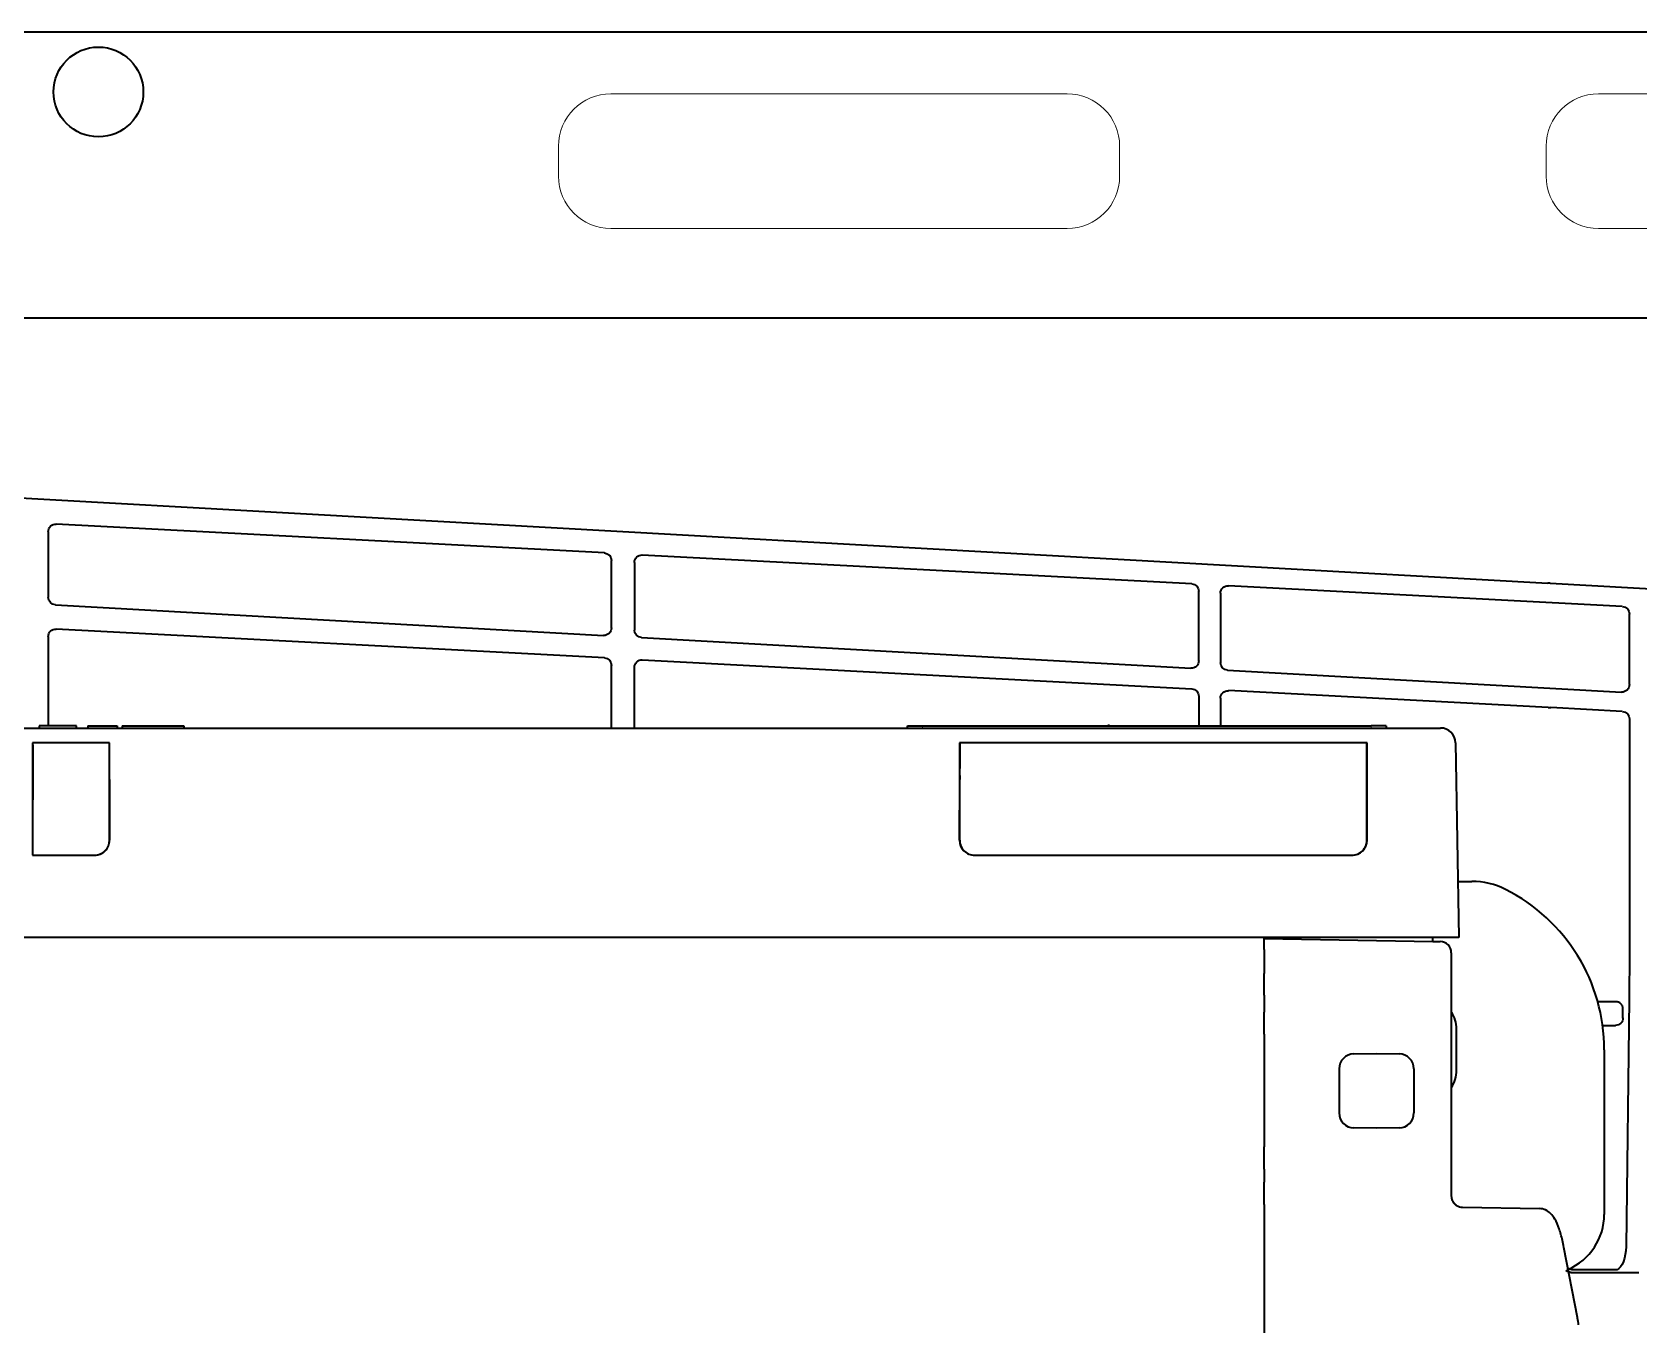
# Model space of a CAD drawing. Extents: x 5997 to 10491, y -672 to 3220.
# Drawn here: x 8497.3 to 8712, y 2988.8 to 3161.5 of the extents above; entities that cross this region are included whole.
import ezdxf

# ---------------------------------------------------------------- set-up
doc = ezdxf.new("R2010")
doc.units = 0
doc.header["$LTSCALE"] = 5
doc.layers.get('0').update_dxf_attribs({"linetype": 'CONTINUOUS', "lineweight": 0})
doc.layers.add('1', color=7, linetype='CONTINUOUS', true_color=0xffffff)

msp = doc.modelspace()

# ---------------------------------------------------------------- linework, layer by layer
for p, q in [((8635.64, 3153.28), (8574.64, 3153.28)), ((8767.64, 3153.28), (8706.64, 3153.28)), ((8567.64, 3146.28), (8567.64, 3142.28)), ((8642.64, 3142.28), (8642.64, 3146.28)), ((8699.64, 3146.28), (8699.64, 3142.28)), ((8574.64, 3135.28), (8635.64, 3135.28)), ((8706.64, 3135.28), (8767.64, 3135.28))]:
    msp.add_line(p, q)
for centre, start, end in [((8574.64, 3146.28), 90, 180), ((8635.64, 3146.28), 0, 90), ((8706.64, 3146.28), 90, 180), ((8574.64, 3142.28), 180, 270), ((8635.64, 3142.28), 270, 0), ((8706.64, 3142.28), 180, 270)]:
    msp.add_arc(centre, 7, start, end)
at = {"layer": '1', "color": 7, "linetype": 'Continuous', "lineweight": 35}
for p, q in [((9230.14, 3161.53), (8376.14, 3161.53)), ((9178.12, 3123.28), (8428.03, 3123.28)), ((8415.47, 3103.74), (8699.86, 3087.89)), ((8573.77, 3091.92), (8500.49, 3095.77)), ((8499.44, 3094.77), (8499.44, 3085.98)), ((8574.71, 3081.9), (8574.71, 3090.92)), ((8577.78, 3090.66), (8577.78, 3081.62)), ((8652.28, 3087.8), (8578.83, 3091.65)), ((8653.22, 3077.52), (8653.22, 3086.8)), ((8656.12, 3086.54), (8656.12, 3077.25)), ((8709.83, 3084.76), (8657.17, 3087.54)), ((8700.19, 3087.87), (8803.03, 3082.3)), ((8500.38, 3084.99), (8573.66, 3080.9)), ((8710.78, 3074.33), (8710.78, 3083.76)), ((8499.44, 3080.75), (8499.44, 3068.83)), ((8573.77, 3077.9), (8500.49, 3081.75)), ((8578.72, 3080.62), (8652.17, 3076.52)), ((8578.83, 3077.63), (8652.28, 3073.78)), ((8574.71, 3068.53), (8574.71, 3076.91)), ((8577.78, 3068.53), (8577.78, 3076.64)), ((8657.07, 3076.25), (8709.73, 3073.33)), ((8699.94, 3071.27), (8657.17, 3073.52)), ((8653.22, 3072.78), (8653.22, 3068.83)), ((8656.12, 3072.52), (8656.12, 3068.83)), ((8709.83, 3070.74), (8700.26, 3071.26)), ((8710.78, 3069.74), (8710.78, 3039.87)), ((8443.43, 3068.53), (8685.52, 3068.53)), ((8498.22, 3068.83), (8498.22, 3068.53)), ((8503.22, 3068.83), (8498.22, 3068.83)), ((8503.22, 3068.53), (8503.22, 3068.83)), ((8504.72, 3068.83), (8508.63, 3068.83)), ((8504.72, 3068.83), (8504.72, 3068.53)), ((8508.63, 3068.83), (8508.63, 3068.53)), ((8509.31, 3068.83), (8517.55, 3068.83)), ((8509.31, 3068.83), (8509.31, 3068.53)), ((8517.55, 3068.83), (8517.55, 3068.53)), ((8614.27, 3068.83), (8616.27, 3068.83)), ((8614.27, 3068.53), (8614.27, 3068.83)), ((8616.27, 3068.83), (8676.27, 3068.83)), ((8641.19, 3068.83), (8641.19, 3068.98)), ((8678.27, 3068.83), (8676.27, 3068.83)), ((8678.27, 3068.83), (8678.27, 3068.53)), ((8497.34, 3066.53), (8497.33, 3051.53)), ((8507.62, 3066.53), (8497.34, 3066.53)), ((8497.35, 3066.28), (8497.34, 3051.53)), ((8507.63, 3053.53), (8507.62, 3066.53)), ((8621.24, 3066.53), (8621.23, 3053.53)), ((8675.71, 3066.53), (8621.24, 3066.53)), ((8621.28, 3066.28), (8621.27, 3063.1)), ((8675.68, 3053.53), (8675.67, 3066.28)), ((8675.71, 3053.53), (8675.71, 3066.53)), ((8687.52, 3066.56), (8687.97, 3040.53)), ((8507.61, 3061.63), (8507.62, 3053.53)), ((8621.25, 3053.53), (8621.26, 3061.63)), ((8621.23, 3053.53), (8621.25, 3053.53)), ((8675.68, 3053.53), (8675.71, 3053.53)), ((8497.33, 3051.53), (8505.62, 3051.53)), ((8623.23, 3051.53), (8673.71, 3051.53)), ((8687.84, 3048.03), (8689.73, 3048.03)), ((8685.97, 3040.53), (8442.97, 3040.53)), ((8661.97, 3038.91), (8661.97, 3040.41)), ((8661.97, 3040.41), (8684.52, 3040.02)), ((8684.47, 3040.53), (8684.47, 3040.02)), ((8684.52, 3040.02), (8685.5, 3040)), ((8687.97, 3040.53), (8685.97, 3040.53)), ((8661.97, 3038.91), (8661.97, 3035.74)), ((8686.97, 3038.5), (8686.97, 3035.74)), ((8661.97, 3032.81), (8661.97, 3035.74)), ((8661.97, 3032.81), (8661.97, 3030.55)), ((8686.97, 3032.62), (8686.97, 3030.35)), ((8661.97, 3027.62), (8661.97, 3030.55)), ((8708.83, 3031.95), (8706.55, 3031.95)), ((8706.57, 3031.88), (8706.57, 3031.88)), ((8709.92, 3029.77), (8709.92, 3030.99)), ((8710.74, 3032.27), (8710.33, 2999.22)), ((8687.67, 3022.78), (8687.67, 3028.28)), ((8707.2, 3028.77), (8708.92, 3028.77)), ((8708.92, 3028.77), (8708.92, 3028.77)), ((8661.97, 3027.62), (8661.97, 3012.54)), ((8686.97, 3027.62), (8686.97, 3012.54)), ((8673.94, 3024.97), (8676.97, 3025.03)), ((8676.97, 3025.03), (8680.01, 3024.97)), ((8707.42, 3025.53), (8707.42, 3003.53)), ((8671.97, 3022.97), (8671.97, 3017.08)), ((8681.97, 3022.97), (8681.97, 3017.08)), ((8676.97, 3015.03), (8673.94, 3015.08)), ((8680.01, 3015.08), (8676.97, 3015.03)), ((8661.97, 3009.59), (8661.97, 3012.54)), ((8661.97, 3009.59), (8661.97, 3007.82)), ((8686.97, 3009.84), (8686.97, 3008.06)), ((8661.97, 3004.86), (8661.97, 3007.82)), ((8661.97, 3004.86), (8661.97, 2745.24)), ((8687.71, 3004.65), (8687.74, 3004.69)), ((8688.45, 3004.5), (8698.74, 3004.32)), ((8703.82, 2989.73), (8702.02, 2999.12)), ((8708.83, 2996.12), (8703.36, 2996.12)), ((8712.04, 2995.71), (8703.36, 2995.71))]:
    msp.add_line(p, q, dxfattribs=at)
at = {"layer": '1', "color": 51, "linetype": 'Continuous', "lineweight": 13}
for p, q in [((8616.27, 3068.83), (8616.27, 3068.53)), ((8676.27, 3068.53), (8676.27, 3068.83))]:
    msp.add_line(p, q, dxfattribs=at)
at = {"layer": '1', "color": 7, "linetype": 'Continuous', "lineweight": 35}
msp.add_circle((8506.14, 3153.53), 6, dxfattribs=at)
for centre, radius, start, end in [((8685.52, 3066.53), 2, 1, 90), ((8689.73, 3038.03), 10, 63.2345, 90), ((8683.42, 3025.53), 24, 0, 63.2345), ((8685.47, 3038.5), 1.5, 0, 89), ((8683.42, 3028.28), 4.25, 0, 33.3561), ((8673.97, 3022.97), 2, 91, 180), ((8679.97, 3022.97), 2, 0, 89), ((8683.42, 3022.78), 4.25, 326.6439, 0), ((8673.97, 3017.08), 2, 180, 269), ((8679.97, 3017.08), 2, 271, 0), ((8688.47, 3006), 1.5, 240.8126, 269), ((8699.42, 3003.53), 8, 293.2873, 0)]:
    msp.add_arc(centre, radius, start, end, dxfattribs=at)
at = {"layer": '1', "color": 7, "linetype": 'Continuous', "lineweight": 35, "extrusion": (0, 0, -1)}
for centre, major_axis, ratio, start_param, end_param in [((8500.44, 3094.77), (-0.829, -0.56), 0.999069, 0.594221, 2.218099), ((8573.71, 3090.92), (-0.996, -0.091), 0.99936, 1.71631, 3.232194), ((8578.78, 3090.66), (-0.829, -0.56), 0.999069, 0.594221, 2.218099), ((8652.22, 3086.8), (-0.996, -0.091), 0.99936, 1.71631, 3.232194), ((8657.12, 3086.54), (-0.829, -0.56), 0.999069, 0.594221, 2.218099), ((8700.19, 3088.43), (10.7, -0.58), 0.052331, 1.567956, 1.598621), ((8500.44, 3085.98), (0.821, -0.571), 0.999112, 1.017308, 2.533193), ((8709.78, 3083.76), (0.947, -0.321), 0.99941, 4.440303, 5.956188), ((8573.71, 3081.9), (0.996, -0.089), 0.999321, 6.194725, 7.818603), ((8500.44, 3080.75), (-0.865, -0.501), 0.998992, 0.52525, 2.149129), ((8578.78, 3081.62), (0.821, -0.571), 0.999112, 1.017308, 2.533193), ((8573.71, 3076.9), (0.999, -0.037), 0.999278, 4.730072, 6.245957), ((8578.78, 3076.64), (-0.829, -0.56), 0.999069, 0.594221, 2.218099), ((8652.22, 3077.52), (0.996, -0.089), 0.999321, 6.194725, 7.818603), ((8657.12, 3077.25), (0.821, -0.571), 0.999112, 1.017308, 2.533193), ((8652.22, 3072.78), (-0.996, -0.091), 0.99936, 1.71631, 3.232194), ((8657.12, 3072.52), (-0.829, -0.56), 0.999069, 0.594221, 2.218099), ((8709.78, 3074.33), (0.312, -0.954), 0.996071, 5.028618, 6.652497), ((8700.26, 3070.69), (10.7, -0.58), 0.052331, 4.678883, 4.709548), ((8709.78, 3069.74), (0.947, -0.321), 0.99941, 4.440303, 5.956188), ((8710.55, 3039.87), (0, -13.25), 0.017455, 4.712389, 5.323254), ((8708.83, 3032.05), (1.9, 0), 0.052408, 1.523874, 1.570796), ((8708.92, 3029.78), (0, -1), 0.995902, 4.712389, 6.283185), ((8708.83, 2999.28), (0, -3.21), 0.466805, 4.729842, 6.08457), ((8703.37, 2997.71), (1.49, -1.34), 0.998167, 1.277273, 1.427042)]:
    msp.add_ellipse(centre, major_axis=major_axis, ratio=ratio, start_param=start_param, end_param=end_param, dxfattribs=at)
at = {"layer": '1', "color": 7, "linetype": 'Continuous', "lineweight": 35}
for centre, major_axis, ratio, start_param, end_param in [((8621.28, 3066.28), (0, -0.25), 0.034921, 3.141593, 4.694936), ((8675.66, 3066.28), (0, -0.25), 0.034921, 1.58825, 3.141593), ((8621.17, 3063.15), (0, -3), 0.034921, 1.247894, 1.553343), ((8621.33, 3061.56), (0, -2), 0.034921, 4.389487, 4.677482), ((8505.62, 3053.53), (1.91, -0.6), 0.998143, 5.018061, 6.588858), ((8505.62, 3053.53), (1.7, -1.05), 0.998638, 5.292522, 6.837125), ((8623.23, 3053.53), (-1.9, -0.63), 0.998478, 5.96117, 7.531966), ((8623.26, 3053.53), (-1.7, -1.05), 0.998638, 5.729245, 7.300042), ((8673.68, 3053.53), (1.85, -0.77), 0.999139, 5.10524, 6.676037), ((8673.71, 3053.53), (1.9, -0.63), 0.998478, 5.034405, 6.605201)]:
    msp.add_ellipse(centre, major_axis=major_axis, ratio=ratio, start_param=start_param, end_param=end_param, dxfattribs=at)
for points, degree, knots in [([(8686.97, 3035.74), (8686.97, 3034.92), (8686.97, 3034.2), (8686.97, 3032.99), (8686.97, 3032.62)], 2, [0, 0, 0, 0.5, 0.5, 1, 1, 1]), ([(8709.92, 3030.99), (8709.92, 3031), (8709.92, 3031.02), (8709.92, 3031.06), (8709.92, 3031.08), (8709.91, 3031.13), (8709.91, 3031.16), (8709.9, 3031.21), (8709.89, 3031.23), (8709.88, 3031.26), (8709.88, 3031.28), (8709.86, 3031.32), (8709.85, 3031.35), (8709.83, 3031.41), (8709.81, 3031.44), (8709.78, 3031.49), (8709.77, 3031.51), (8709.73, 3031.56), (8709.71, 3031.58), (8709.67, 3031.63), (8709.65, 3031.65), (8709.61, 3031.69), (8709.59, 3031.71), (8709.54, 3031.75), (8709.52, 3031.77), (8709.44, 3031.82), (8709.39, 3031.85), (8709.31, 3031.88), (8709.3, 3031.88), (8709.26, 3031.89), (8709.25, 3031.9), (8709.2, 3031.91), (8709.17, 3031.92), (8709.1, 3031.94), (8709.07, 3031.94), (8709, 3031.95), (8708.96, 3031.95), (8708.92, 3031.95)], 3, [0, 0, 0, 0, 0.03125, 0.03125, 0.0625, 0.0625, 0.125, 0.125, 0.15625, 0.15625, 0.1875, 0.1875, 0.25, 0.25, 0.3125, 0.3125, 0.375, 0.375, 0.4375, 0.4375, 0.5, 0.5, 0.5625, 0.5625, 0.625, 0.625, 0.75, 0.75, 0.78125, 0.78125, 0.8125, 0.8125, 0.875, 0.875, 0.9375, 0.9375, 1, 1, 1, 1]), ([(8686.97, 3006), (8686.97, 3006), (8686.97, 3006), (8686.97, 3005.96), (8686.98, 3005.86), (8687, 3005.72), (8687.02, 3005.62), (8687.03, 3005.57)], 3, [0, 0, 0, 0, 0.000025, 0.000025, 0.33335, 0.666675, 1, 1, 1, 1]), ([(8687.03, 3005.57), (8687.04, 3005.57), (8687.04, 3005.56), (8687.05, 3005.54), (8687.05, 3005.52), (8687.06, 3005.51), (8687.06, 3005.49), (8687.07, 3005.47), (8687.08, 3005.45), (8687.08, 3005.44), (8687.09, 3005.42), (8687.1, 3005.4), (8687.1, 3005.39), (8687.11, 3005.37), (8687.12, 3005.35), (8687.13, 3005.33), (8687.14, 3005.32), (8687.15, 3005.3), (8687.16, 3005.28), (8687.16, 3005.27), (8687.17, 3005.25), (8687.18, 3005.23), (8687.19, 3005.22), (8687.2, 3005.2), (8687.21, 3005.18), (8687.23, 3005.17), (8687.24, 3005.15), (8687.25, 3005.13), (8687.26, 3005.12), (8687.27, 3005.1), (8687.28, 3005.09), (8687.3, 3005.07), (8687.31, 3005.06), (8687.32, 3005.04), (8687.33, 3005.02), (8687.35, 3005.01), (8687.36, 3004.99), (8687.37, 3004.98), (8687.39, 3004.96), (8687.4, 3004.95), (8687.42, 3004.93), (8687.43, 3004.92), (8687.45, 3004.91), (8687.46, 3004.89), (8687.48, 3004.88), (8687.49, 3004.86), (8687.51, 3004.85), (8687.53, 3004.84), (8687.54, 3004.82), (8687.56, 3004.81), (8687.58, 3004.8), (8687.59, 3004.78), (8687.61, 3004.77), (8687.63, 3004.76), (8687.65, 3004.75), (8687.67, 3004.74), (8687.68, 3004.72), (8687.7, 3004.71), (8687.72, 3004.7), (8687.74, 3004.69), (8687.74, 3004.69)], 3, [0, 0, 0, 0, 0.015471, 0.031003, 0.046598, 0.062255, 0.077974, 0.093755, 0.109598, 0.125503, 0.141471, 0.1575, 0.173591, 0.189745, 0.20596, 0.222238, 0.238578, 0.25498, 0.271444, 0.28797, 0.304558, 0.321209, 0.337921, 0.354696, 0.371533, 0.388432, 0.405393, 0.422416, 0.439502, 0.456649, 0.473859, 0.491131, 0.508465, 0.525861, 0.54332, 0.56084, 0.578423, 0.596068, 0.613775, 0.631545, 0.649376, 0.66727, 0.685226, 0.703245, 0.721325, 0.739468, 0.757673, 0.77594, 0.794269, 0.812661, 0.831115, 0.849631, 0.868209, 0.886849, 0.905552, 0.924317, 0.943145, 0.962034, 0.980986, 1, 1, 1, 1]), ([(8702.02, 2999.12), (8701.96, 2999.44), (8701.77, 3000.35), (8701.39, 3001.68), (8700.9, 3002.82), (8700.34, 3003.61), (8699.63, 3004.17), (8699.05, 3004.29), (8698.74, 3004.32)], 3, [0, 0, 0, 0, 0.11439, 0.340211, 0.575406, 0.741928, 0.873905, 1, 1, 1, 1]), ([(8703.36, 2996.12), (8703.31, 2996.12), (8703.25, 2996.12), (8703.13, 2996.13), (8703.07, 2996.14), (8702.96, 2996.16), (8702.9, 2996.17), (8702.82, 2996.2), (8702.79, 2996.21), (8702.74, 2996.23), (8702.71, 2996.24), (8702.68, 2996.26)], 3, [0, 0, 0, 0, 0.25, 0.25, 0.5, 0.5, 0.75, 0.75, 0.875, 0.875, 1, 1, 1, 1]), ([(8709.13, 2996.13), (8709.08, 2996.12), (8709.03, 2996.12), (8708.93, 2996.12), (8708.88, 2996.12), (8708.83, 2996.12)], 3, [0, 0, 0, 0, 0.5, 0.5, 1, 1, 1, 1]), ([(8703.36, 2995.71), (8703.36, 2995.71), (8703.34, 2995.71), (8703.32, 2995.71), (8703.3, 2995.71), (8703.28, 2995.71), (8703.25, 2995.71), (8703.23, 2995.71), (8703.21, 2995.71), (8703.19, 2995.72), (8703.17, 2995.72), (8703.14, 2995.72), (8703.12, 2995.72), (8703.1, 2995.73), (8703.08, 2995.73), (8703.06, 2995.73), (8703.04, 2995.74), (8703.01, 2995.74), (8702.99, 2995.74), (8702.97, 2995.75), (8702.95, 2995.75), (8702.93, 2995.76), (8702.91, 2995.76), (8702.89, 2995.77), (8702.86, 2995.77), (8702.84, 2995.78), (8702.82, 2995.78), (8702.8, 2995.79), (8702.78, 2995.79), (8702.76, 2995.8), (8702.74, 2995.81), (8702.72, 2995.81), (8702.7, 2995.82), (8702.68, 2995.83), (8702.65, 2995.84), (8702.63, 2995.84), (8702.61, 2995.85), (8702.59, 2995.86), (8702.57, 2995.87), (8702.55, 2995.88), (8702.53, 2995.89), (8702.52, 2995.89), (8702.51, 2995.9)], 3, [0, 0, 0, 0, 0.024913, 0.049823, 0.074731, 0.099637, 0.124542, 0.149446, 0.17435, 0.199254, 0.22416, 0.249067, 0.273976, 0.298889, 0.323805, 0.348725, 0.37365, 0.39858, 0.423516, 0.448458, 0.473408, 0.498365, 0.52333, 0.548304, 0.573288, 0.598282, 0.623286, 0.648301, 0.673328, 0.698368, 0.72342, 0.748486, 0.773565, 0.798659, 0.823768, 0.848893, 0.874034, 0.899192, 0.924367, 0.949559, 0.97477, 1, 1, 1, 1])]:
    msp.add_open_spline(points, degree=degree, knots=knots, dxfattribs=at)
for points, degree in [([(8686.97, 3030.35), (8686.97, 3027.62)], 1), ([(8686.97, 3012.54), (8686.97, 3009.84)], 1), ([(8686.97, 3008.06), (8686.97, 3007.66), (8686.97, 3006)], 2), ([(8703.87, 2989.53), (8703.84, 2989.62), (8703.82, 2989.73)], 2), ([(8703.96, 2988.77), (8703.98, 2989.19), (8703.86, 2989.52)], 2)]:
    msp.add_open_spline(points, degree=degree, dxfattribs=at)

doc.saveas('drawing.dxf')
